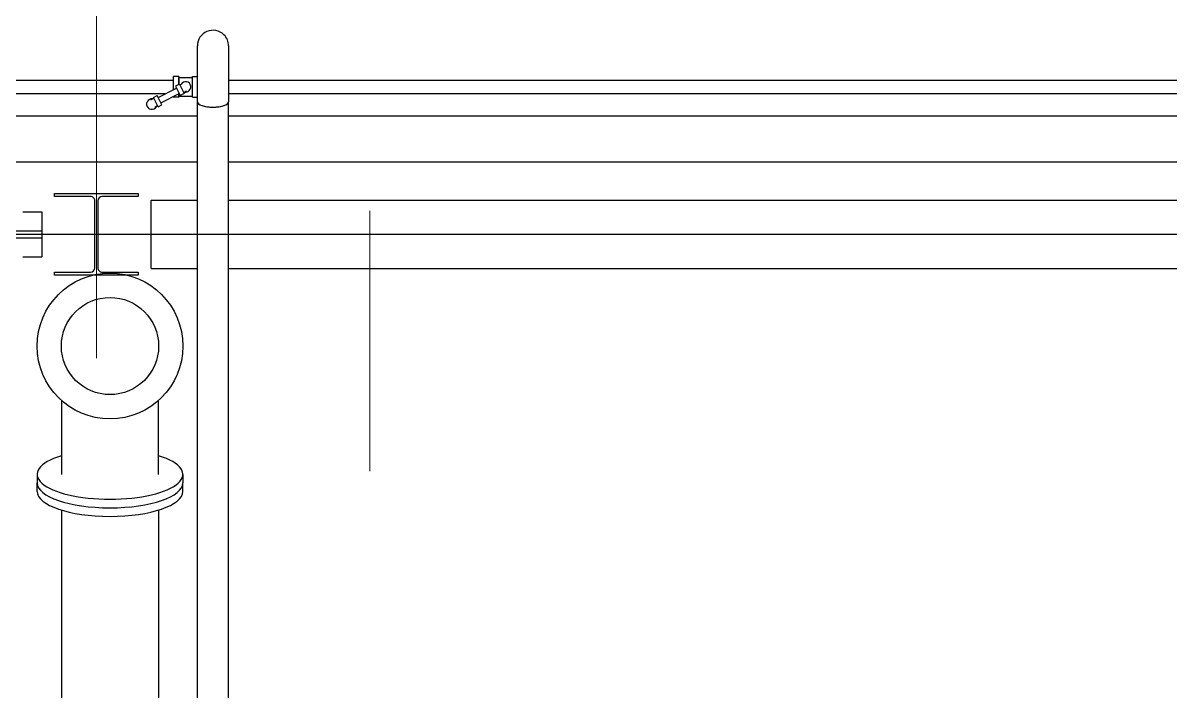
# Model space of a CAD drawing. Header units: metres. Extents: x 0 to 63075, y 0 to 44550.
# Drawn here: x 13178 to 17375, y 33781 to 36226 of the extents above; entities that cross this region are included whole.
import ezdxf

# ---------------------------------------------------------------- set-up
doc = ezdxf.new("R2010")
doc.units = ezdxf.units.M
doc.header["$LTSCALE"] = 75
doc.linetypes.add('CENTER2', pattern=[28.575, 19.05, -3.175, 3.175, -3.175])
doc.linetypes.add('CENTERX2', pattern=[101.6, 63.5, -12.7, 12.7, -12.7])
for name, color, linetype in [('SC1', 7, 'CENTER2'), ('SDM', 7, 'Continuous'), ('SL1', 8, 'Continuous')]:
    doc.layers.add(name, color=color, linetype=linetype)

# ---------------------------------------------------------------- blocks, each defined once
blk = doc.blocks.new('A$Cf5d57027')
at = {"layer": 'SL1'}
for p, q in [((5556.9, 13435), (5556.9, 13639.5)), ((5671.2, 13639.5), (5671.2, 13435)), ((0, 13513.6), (5468, 13513.6)), ((5468, 13527.2), (5468, 13489.5)), ((5488.6, 13527.2), (5468, 13527.2)), ((5488.6, 13527.2), (5488.6, 13498)), ((5488.6, 13498), (5488.6, 13524)), ((5488.6, 13524), (5539.4, 13524)), ((5539.4, 13489.5), (5539.4, 13527.2)), ((5539.4, 13527.2), (5556.9, 13527.2)), ((5671.2, 13513.6), (12183.1, 13513.6)), ((5413.7, 13450.4), (5480.8, 13484.6)), ((5468, 13489.5), (5468, 13478)), ((5491.2, 13499.2), (5477, 13492)), ((5477, 13492), (5494.3, 13458.1)), ((5491.2, 13499.2), (5508.5, 13465.3)), ((5492.6, 13496.4), (5503, 13501.7)), ((5517.4, 13473.4), (5507, 13468.1)), ((5539.4, 13451.8), (5539.4, 13489.5)), ((0, 13465.4), (5443.2, 13465.4)), ((5386.8, 13442.5), (5397.2, 13447.8)), ((5395.8, 13450.6), (5409.9, 13457.8)), ((5413.1, 13416.7), (5395.8, 13450.6)), ((5427.2, 13423.9), (5409.9, 13457.8)), ((5423.4, 13431.4), (5490.5, 13465.6)), ((5468, 13454.1), (5468, 13451.8)), ((5488.6, 13451.8), (5468, 13451.8)), ((5488.6, 13455), (5488.6, 13464.6)), ((5488.6, 13464.6), (5488.6, 13451.8)), ((5488.6, 13455), (5539.4, 13455)), ((5508.5, 13465.3), (5494.3, 13458.1)), ((5539.4, 13451.8), (5556.9, 13451.8)), ((5556.9, 9749.8), (5556.9, 13435)), ((5671.2, 13465.4), (12183.1, 13465.4)), ((5671.2, 9749.8), (5671.2, 13435)), ((5411.6, 13419.5), (5401.2, 13414.2)), ((5413.1, 13416.7), (5427.2, 13423.9)), ((4827.9, 13383.6), (5556.9, 13383.6)), ((5671.2, 13383.6), (12183.1, 13383.6)), ((4827.9, 13215.4), (5556.9, 13215.4)), ((5671.2, 13215.4), (12183.1, 13215.4)), ((5034.3, 13099.5), (5340.3, 13099.5)), ((5034.3, 13088.5), (5034.3, 13099.5)), ((5340.3, 13099.5), (5340.3, 13088.5)), ((5165.8, 13088.5), (5034.3, 13088.5)), ((5181.8, 12827.5), (5181.8, 13072.5)), ((5192.8, 13072.5), (5192.8, 12827.5)), ((5340.3, 13088.5), (5208.8, 13088.5)), ((5388.3, 13075), (5556.9, 13075)), ((5388.3, 12825), (5388.3, 13075)), ((5671.2, 13075), (12183.1, 13075)), ((4918.8, 13032.5), (4988.3, 13032.5)), ((4988.3, 13032.5), (4988.3, 12867.5)), ((0, 12963.1), (4988.3, 12963.1)), ((0, 12963.1), (4988.3, 12963.1)), ((0, 12950), (12183.1, 12950)), ((0, 12936.9), (4988.3, 12936.9)), ((0, 12936.9), (4988.3, 12936.9)), ((4918.8, 12867.5), (4988.3, 12867.5)), ((5034.3, 12811.5), (5165.8, 12811.5)), ((5034.3, 12800.5), (5034.3, 12811.5)), ((5340.3, 12800.5), (5034.3, 12800.5)), ((5208.8, 12811.5), (5340.3, 12811.5)), ((5340.3, 12811.5), (5340.3, 12800.5)), ((5388.3, 12825), (5556.9, 12825)), ((5671.2, 12825), (12183.1, 12825)), ((5059.5, 12342.2), (5059.5, 12071.2)), ((5415.1, 12071.2), (5415.1, 12342.2)), ((4970.6, 12071.4), (4970.6, 12040.1)), ((5504, 12071.4), (5504, 12040.1)), ((4970.6, 12008.9), (4970.6, 12040.1)), ((5504, 12008.9), (5504, 12040.1)), ((5059.5, 11940.9), (5059.5, 10780.6)), ((5415.1, 11940.9), (5415.1, 10780.6))]:
    blk.add_line(p, q, dxfattribs=at)
for radius in [266.7, 177.8]:
    blk.add_circle((5237.3, 12541), radius, dxfattribs=at)
for centre, radius, start, end in [((5614, 13639.5), 57.1, 45.46, 180), ((5614, 13639.5), 57.2, 0, 45.46), ((5514, 13489.5), 19, 297.0012, 150.5585), ((5514, 13489.5), 19, 263.4438, 297.0012), ((5390.2, 13426.4), 19.1, 117.0012, 330.5585), ((5390.2, 13426.4), 19.1, 83.4438, 117.0012), ((5165.8, 13072.5), 16, 359.998, 90), ((5208.8, 13072.5), 16, 90, 179.998), ((5165.8, 12827.5), 16, 270, 359.998), ((5208.8, 12827.5), 16, 179.998, 270)]:
    blk.add_arc(centre, radius, start, end, dxfattribs=at)
for centre, major_axis, start_param, end_param in [((5614, 13435), (-57.1, 0), 0, 2.348166), ((5614, 13435), (-57.2, 0), 0, 1.570796), ((5614, 13435), (57.1, 0), 4.712389, 6.283185), ((5614, 13435), (57.2, 0), 5.489759, 6.283185), ((5237.3, 12071.4), (-266.7, 0), 5.442117, 7.853982), ((5237.3, 12071.4), (266.7, 0), 4.712389, 7.124254), ((5237.3, 12040.1), (-266.7, 0), 0, 1.570796), ((5237.3, 12040.1), (-266.7, 0), 0, 1.570796), ((5237.3, 12008.9), (-266.7, 0), 0, 1.570796), ((5237.3, 12040.1), (266.7, 0), 4.712389, 6.283185), ((5237.3, 12040.1), (266.7, 0), 4.712389, 6.283185), ((5237.3, 12008.9), (266.7, 0), 4.712389, 6.283185)]:
    blk.add_ellipse(centre, major_axis=major_axis, ratio=0.34202, start_param=start_param, end_param=end_param, dxfattribs=at)

msp = doc.modelspace()

# ---------------------------------------------------------------- linework, layer by layer
at = {"layer": 'SC1', "color": 7, "linetype": 'CENTERX2', "lineweight": 9}
for p, q in [((14446.9, 28871.4), (14446.9, 42486.1)), ((21779, 35452.4), (6016.8, 35452.4))]:
    msp.add_line(p, q, dxfattribs=at)
at = {"layer": 'SC1', "color": 7, "linetype": 'Continuous', "lineweight": 9}
msp.add_line((13446.9, 34998.8), (13446.9, 38374.4), dxfattribs=at)

# ---------------------------------------------------------------- block references
at = {"layer": 'SDM'}
msp.add_blockref('A$Cf5d57027', (8259.5, 22502.8), dxfattribs=at)

doc.saveas('drawing.dxf')
